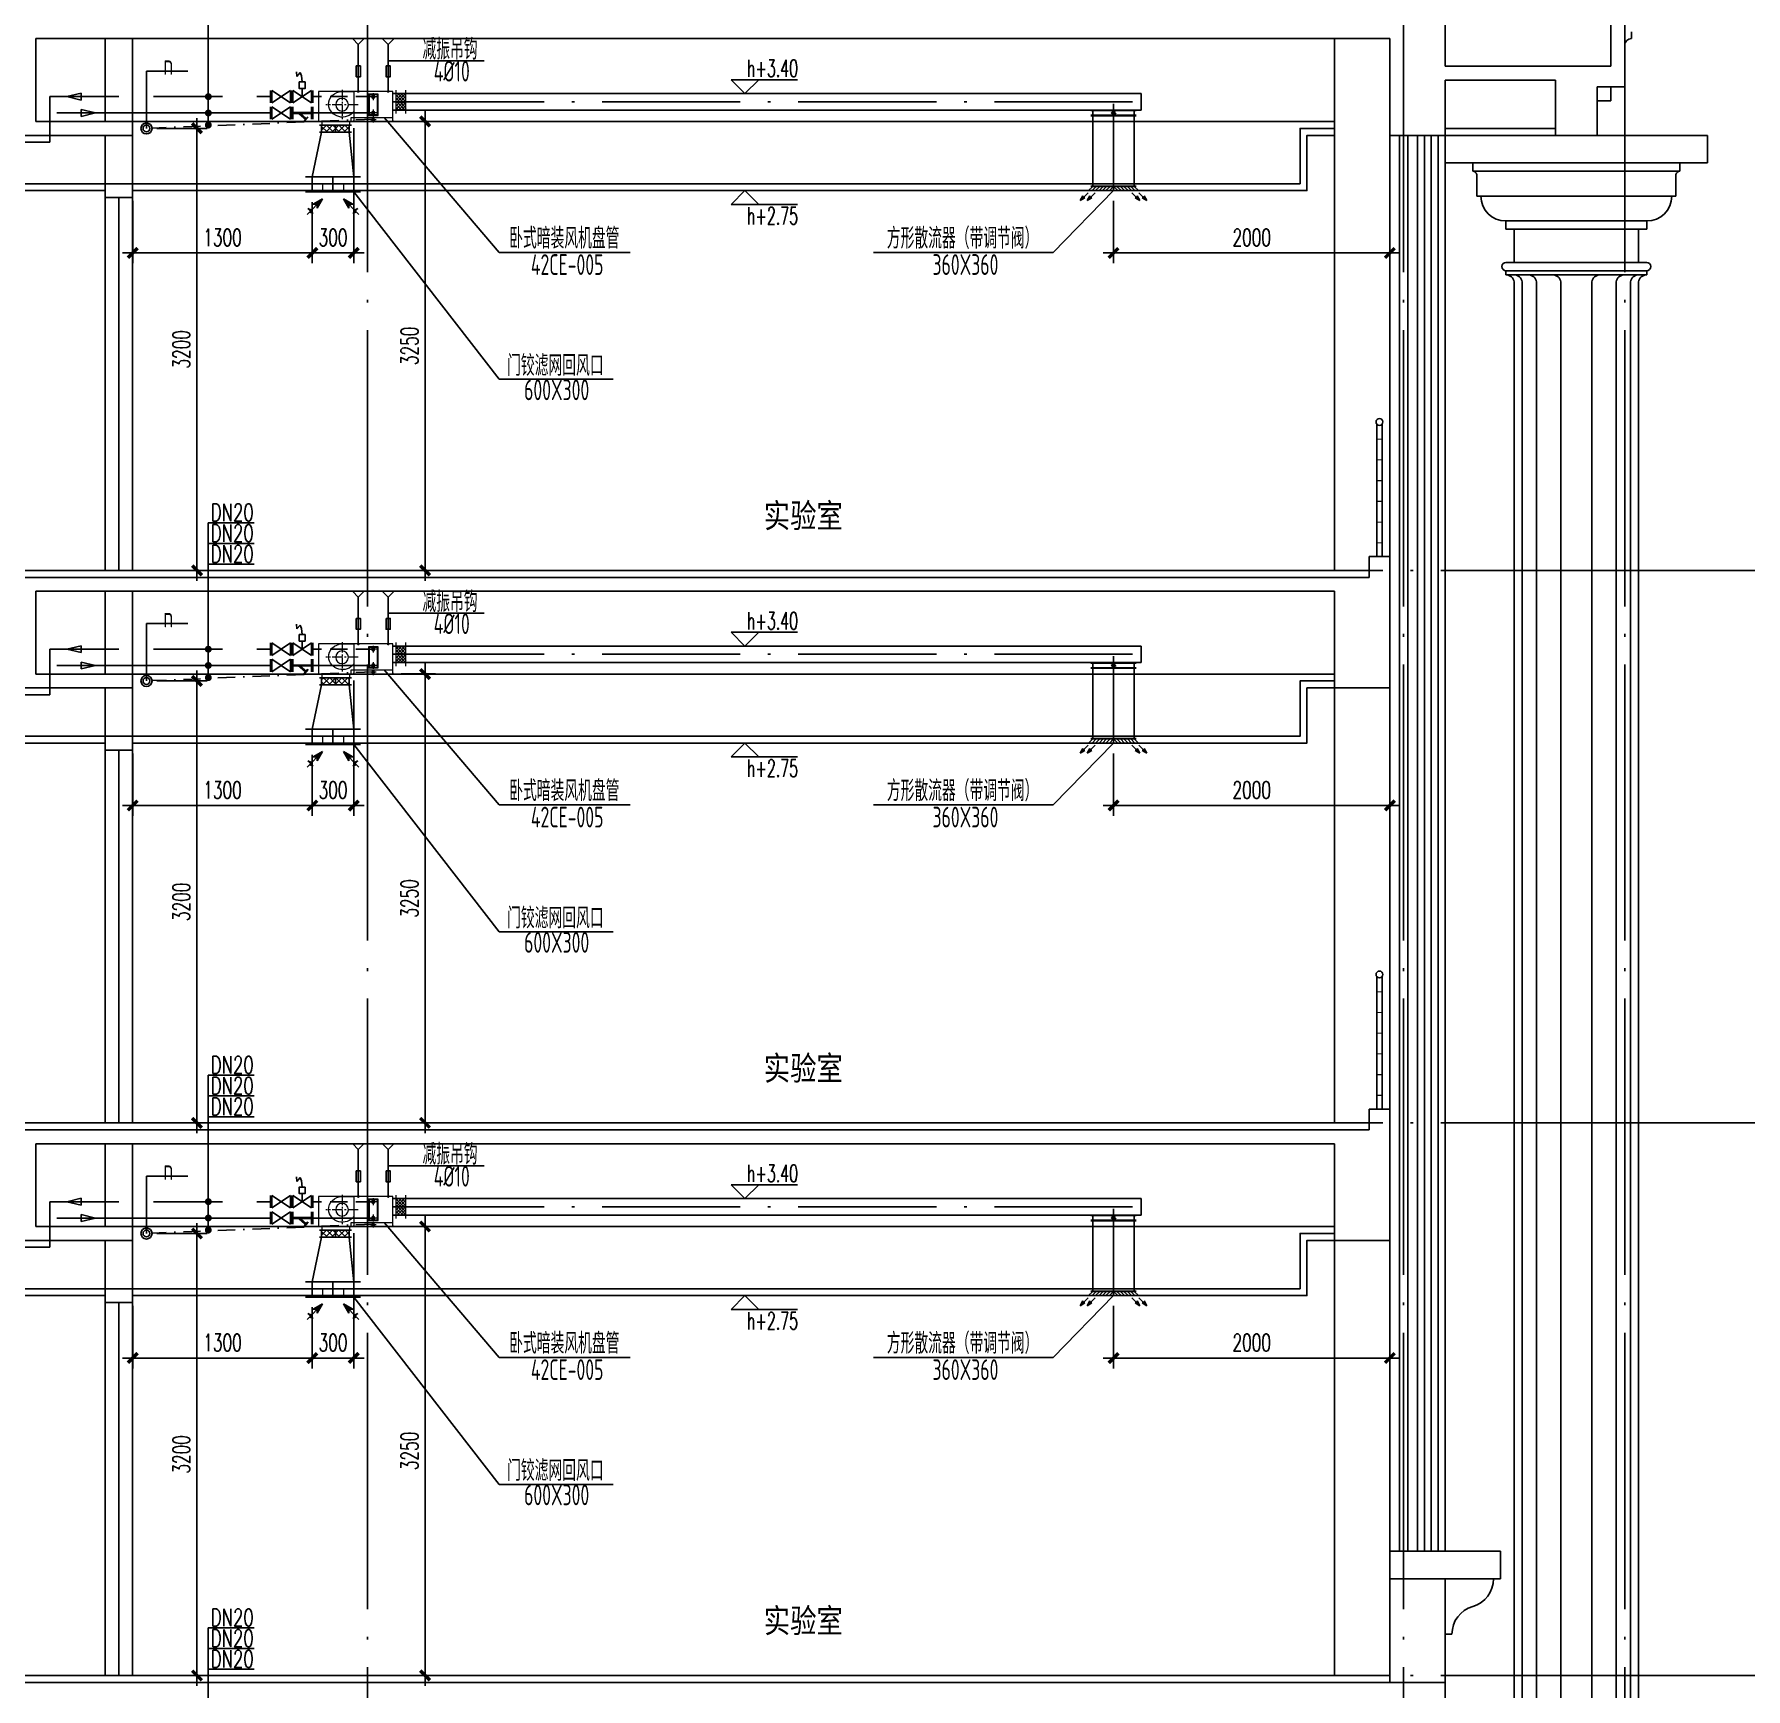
# Model space of a CAD drawing. Extents: x -345393 to -54719, y 203828 to 476815.
# Drawn here: x -240010 to -227621, y 236296 to 248275 of the extents above; entities that cross this region are included whole.
import ezdxf
from ezdxf.enums import TextEntityAlignment as Align

# ---------------------------------------------------------------- set-up
doc = ezdxf.new("R2010")
doc.units = 0
doc.header["$LTSCALE"] = 1000
doc.header["$MEASUREMENT"] = 0
for name, pattern in [('CENTER2', [1.125, 0.75, -0.125, 0.125, -0.125]), ('CHENG_DOTE', [1.42, 1, -0.2, 0.02, -0.2]), ('CONTINOUS', [0]), ('DASH', [0.35, 0.25, -0.1]), ('DASHDOT2', [0.5, 0.25, -0.125, 0, -0.125]), ('DASHED', [0.75, 0.5, -0.25]), ('DOTE', [2.42, 2, -0.2, 0.02, -0.2]), ('HIDDEN2', [0.1875, 0.125, -0.0625])]:
    doc.linetypes.add(name, pattern=pattern)
doc.layers.get('0').update_dxf_attribs({"color": 252, "linetype": 'CONTINUOUS'})
doc.layers.get('Defpoints').update_dxf_attribs({"color": 252, "linetype": 'CONTINUOUS'})
for name, color, linetype in [('A-卫生间', 252, 'CONTINUOUS'), ('A-外窗', 252, 'CONTINUOUS'), ('A-立面看线', 252, 'CONTINUOUS'), ('A-装饰构件', 252, 'CONTINUOUS'), ('DOTE', 250, 'DOTE'), ('WALL', 252, 'CONTINUOUS'), ('暖通-水-水阀', 3, 'CONTINUOUS'), ('暖通-水-管道-供水', 1, 'CONTINUOUS'), ('暖通-水-管道-凝结水', 40, 'DASHDOT2'), ('暖通-水-管道-回水', 6, 'DASHED'), ('暖通-水-管道-立管', 6, 'CONTINUOUS'), ('暖通-水-管道-管径', 201, 'CONTINUOUS'), ('暖通-风-标注', 160, 'CONTINUOUS'), ('暖通-风-法兰', 2, 'CONTINUOUS'), ('暖通-风-装饰吊顶', 74, 'DASH'), ('暖通-风-说明', 3, 'CONTINUOUS'), ('暖通-风-轴线', 5, 'CHENG_DOTE'), ('暖通-风-风管', 4, 'CONTINUOUS')]:
    doc.layers.add(name, color=color, linetype=linetype)
doc.layers.add('暖通-水-设备', color=3, linetype='CONTINUOUS', lineweight=20)
doc.layers.add('暖通-风-风口', color=3, linetype='CONTINUOUS', lineweight=20)
doc.styles.add('HT', font='simhei.ttf')
doc.styles.add('HZ-ZGBZ', font='romanc.shx', dxfattribs={"width": 0.65, "bigfont": '0hztxt.shx'})
doc.styles.add('NT1', font='tjromans.shx', dxfattribs={"width": 0.7, "bigfont": 'hztxt.shx'})
doc.styles.add('NT4', font='tssdeng.shx', dxfattribs={"width": 0.65, "bigfont": 'tssdchn.shx'})
doc.dimstyles.new('暖-标注50', dxfattribs={"dimscale": 0.5, "dimtxt": 250, "dimasz": 1, "dimexe": 150, "dimexo": 150, "dimgap": 100, "dimtad": 1, "dimdec": 0, "dimdsep": 46, "dimtxsty": 'HZ-ZGBZ', "dimblk": '_DIMX', "dimcen": 0.09, "dimclrt": 7, "dimadec": 0, "dimazin": 0, "dimtfac": 1, "dimtdec": 0, "dimtix": 1, "dimtmove": 2, "dimatfit": 3, "dimldrblk": '_DIMX', "dimfxl": 0, "dimtolj": 1, "dimtzin": 0, "dimarcsym": 0})

# ---------------------------------------------------------------- blocks, each defined once
blk = doc.blocks.new('_DIMX')
blk.add_line((-150, 0), (150, 0))
at = {"const_width": 50}
blk.add_lwpolyline([(-70, -70), (70, 70)], dxfattribs=at)
blk = doc.blocks.new('*D352')
at = {"layer": 'Defpoints', "color": 0}
for p in [(-227902, 236393), (-225968, 236393), (-227902, 231893)]:
    blk.add_point(p, dxfattribs=at)
at = {"layer": '暖通-风-标注', "color": 0, "lineweight": -2}
for p, q in [((-227827, 236393), (-225893, 236393)), ((-225968, 231894), (-225968, 236393)), ((-227827, 231893), (-225893, 231893))]:
    blk.add_line(p, q, dxfattribs=at)
at = {"layer": '暖通-风-标注', "color": 0, "lineweight": -2, "xscale": 0.5, "yscale": 0.5, "zscale": 0.5}
for p, rotation in [((-225968, 236393), 90), ((-225968, 231893), 270)]:
    blk.add_blockref('_DIMX', p, dxfattribs=dict(at, rotation=rotation))
at = {"layer": '暖通-风-标注', "color": 7, "insert": (-226081, 234143), "char_height": 125, "attachment_point": 5, "rotation": 90, "style": 'HZ-ZGBZ'}
blk.add_mtext('\\A1;4500', dxfattribs=at)
blk = doc.blocks.new('*D353')
at = {"layer": 'Defpoints', "color": 0}
for p in [(-227902, 240393), (-225968, 240393), (-227902, 236393)]:
    blk.add_point(p, dxfattribs=at)
at = {"layer": '暖通-风-标注', "color": 0, "lineweight": -2}
for p, q in [((-227827, 240393), (-225893, 240393)), ((-225968, 236394), (-225968, 240393)), ((-227827, 236393), (-225893, 236393))]:
    blk.add_line(p, q, dxfattribs=at)
at = {"layer": '暖通-风-标注', "color": 0, "lineweight": -2, "xscale": 0.5, "yscale": 0.5, "zscale": 0.5}
for p, rotation in [((-225968, 240393), 90), ((-225968, 236393), 270)]:
    blk.add_blockref('_DIMX', p, dxfattribs=dict(at, rotation=rotation))
at = {"layer": '暖通-风-标注', "color": 7, "insert": (-226081, 238393), "char_height": 125, "attachment_point": 5, "rotation": 90, "style": 'HZ-ZGBZ'}
blk.add_mtext('\\A1;4000', dxfattribs=at)
blk = doc.blocks.new('*D354')
at = {"layer": 'Defpoints', "color": 0}
for p in [(-227902, 244393), (-225968, 244393), (-227902, 240393)]:
    blk.add_point(p, dxfattribs=at)
at = {"layer": '暖通-风-标注', "color": 0, "lineweight": -2}
for p, q in [((-227827, 244393), (-225893, 244393)), ((-225968, 240394), (-225968, 244393)), ((-227827, 240393), (-225893, 240393))]:
    blk.add_line(p, q, dxfattribs=at)
at = {"layer": '暖通-风-标注', "color": 0, "lineweight": -2, "xscale": 0.5, "yscale": 0.5, "zscale": 0.5}
for p, rotation in [((-225968, 244393), 90), ((-225968, 240393), 270)]:
    blk.add_blockref('_DIMX', p, dxfattribs=dict(at, rotation=rotation))
at = {"layer": '暖通-风-标注', "color": 7, "insert": (-226081, 242393), "char_height": 125, "attachment_point": 5, "rotation": 90, "style": 'HZ-ZGBZ'}
blk.add_mtext('\\A1;4000', dxfattribs=at)
blk = doc.blocks.new('*D355')
at = {"layer": 'Defpoints', "color": 0}
for p in [(-227902, 248393), (-225968, 248393), (-227902, 244393)]:
    blk.add_point(p, dxfattribs=at)
at = {"layer": '暖通-风-标注', "color": 0, "lineweight": -2}
for p, q in [((-227827, 248393), (-225893, 248393)), ((-225968, 244394), (-225968, 248393)), ((-227827, 244393), (-225893, 244393))]:
    blk.add_line(p, q, dxfattribs=at)
at = {"layer": '暖通-风-标注', "color": 0, "lineweight": -2, "xscale": 0.5, "yscale": 0.5, "zscale": 0.5}
for p, rotation in [((-225968, 248393), 90), ((-225968, 244393), 270)]:
    blk.add_blockref('_DIMX', p, dxfattribs=dict(at, rotation=rotation))
at = {"layer": '暖通-风-标注', "color": 7, "insert": (-226081, 246393), "char_height": 125, "attachment_point": 5, "rotation": 90, "style": 'HZ-ZGBZ'}
blk.add_mtext('\\A1;4000', dxfattribs=at)
blk = doc.blocks.new('*D357')
at = {"layer": 'Defpoints', "color": 0}
for p in [(-227991, 252893), (-225629, 252893), (-227991, 230393)]:
    blk.add_point(p, dxfattribs=at)
at = {"layer": '暖通-风-标注', "color": 0, "lineweight": -2}
for p, q in [((-227916, 252893), (-225554, 252893)), ((-225629, 230394), (-225629, 252893)), ((-227916, 230393), (-225554, 230393))]:
    blk.add_line(p, q, dxfattribs=at)
at = {"layer": '暖通-风-标注', "color": 0, "lineweight": -2, "xscale": 0.5, "yscale": 0.5, "zscale": 0.5}
for p, rotation in [((-225629, 252893), 90), ((-225629, 230393), 270)]:
    blk.add_blockref('_DIMX', p, dxfattribs=dict(at, rotation=rotation))
at = {"layer": '暖通-风-标注', "color": 7, "insert": (-225741, 241643), "char_height": 125, "attachment_point": 5, "rotation": 90, "style": 'HZ-ZGBZ'}
blk.add_mtext('\\A1;22500', dxfattribs=at)
blk = doc.blocks.new('箭头')
at = {"color": 3, "linetype": 'CONTINOUS'}
for p, q in [((-317, 0), (381, 0)), ((32, 84), (381, 0)), ((32, 84), (32, -84)), ((32, -84), (381, 0))]:
    blk.add_line(p, q, dxfattribs=at)
blk = doc.blocks.new('截止阀1')
at = {"layer": '暖通-水-水阀'}
for p, q in [((100, 0), (-100, 0)), ((100, -20), (-100, -20)), ((100, -320), (-100, -20)), ((-100, -320), (100, -20)), ((-100, -320), (100, -320)), ((-100, -340), (100, -340))]:
    blk.add_line(p, q, dxfattribs=at)
blk = doc.blocks.new('除污器2')
at = {"layer": '暖通-水-水阀'}
for p, q in [((100, 340), (-100, 340)), ((100, 320), (-100, 320)), ((-100, 20), (100, 20)), ((-100, 0), (100, 0)), ((134, 145), (60, 80)), ((140, 137), (66, 73))]:
    blk.add_line(p, q, dxfattribs=at)
at = {"layer": '暖通-水-水阀', "const_width": 40}
for points in [[(0, 320), (0, 20)], [(0, 224), (97, 112)]]:
    blk.add_lwpolyline(points, dxfattribs=at)
blk = doc.blocks.new('dd')
at = {"layer": '暖通-水-水阀'}
for p, q in [((100, 0), (-100, 0)), ((-325, -86), (-400, -79)), ((-387, -139), (-325, -86)), ((-334, -157), (-387, -139)), ((-236, -170), (-334, -157)), ((0, -170), (-130, -170)), ((100, -20), (-100, -20)), ((100, -320), (-100, -20)), ((-100, -320), (100, -20)), ((-100, -320), (100, -320)), ((-100, -340), (100, -340))]:
    blk.add_line(p, q, dxfattribs=at)
blk.add_lwpolyline([(-236, -217), (-130, -217), (-130, -123), (-236, -123)], close=True, dxfattribs=at)
blk = doc.blocks.new('*D712')
at = {"layer": 'Defpoints', "color": 0}
for p in [(-237430, 243643), (-237830, 240393), (-237181, 240393)]:
    blk.add_point(p, dxfattribs=at)
at = {"layer": '暖通-风-标注', "color": 0, "lineweight": -2}
for p, q in [((-237355, 243643), (-237106, 243643)), ((-237181, 243642), (-237181, 240393)), ((-237755, 240393), (-237106, 240393))]:
    blk.add_line(p, q, dxfattribs=at)
at = {"layer": '暖通-风-标注', "color": 0, "lineweight": -2, "xscale": 0.5, "yscale": 0.5, "zscale": 0.5}
for p, rotation in [((-237181, 243643), 90), ((-237181, 240393), 270)]:
    blk.add_blockref('_DIMX', p, dxfattribs=dict(at, rotation=rotation))
at = {"layer": '暖通-风-标注', "color": 7, "insert": (-237293, 242018), "char_height": 125, "attachment_point": 5, "rotation": 90, "style": 'HZ-ZGBZ'}
blk.add_mtext('\\A1;3250', dxfattribs=at)
blk = doc.blocks.new('*D713')
at = {"layer": 'Defpoints', "color": 0}
for p in [(-239197, 243593), (-239297, 240393), (-238832, 240393)]:
    blk.add_point(p, dxfattribs=at)
at = {"layer": '暖通-风-标注', "color": 0, "lineweight": -2}
for p, q in [((-239122, 243593), (-238757, 243593)), ((-238832, 243592), (-238832, 240393)), ((-239222, 240393), (-238757, 240393))]:
    blk.add_line(p, q, dxfattribs=at)
at = {"layer": '暖通-风-标注', "color": 0, "lineweight": -2, "xscale": 0.5, "yscale": 0.5, "zscale": 0.5}
for p, rotation in [((-238832, 243593), 90), ((-238832, 240393), 270)]:
    blk.add_blockref('_DIMX', p, dxfattribs=dict(at, rotation=rotation))
at = {"layer": '暖通-风-标注', "color": 7, "insert": (-238945, 241993), "char_height": 125, "attachment_point": 5, "rotation": 90, "style": 'HZ-ZGBZ'}
blk.add_mtext('\\A1;3200', dxfattribs=at)
blk = doc.blocks.new('fg_baiy01')
for p, q in [((0.5, 0.5), (-0.5, 0.5)), ((-0.5, 0.5), (-0.5, -0.5)), ((0.5, -0.5), (0.5, 0.5)), ((-0.5, 0.25), (0.5, 0.25)), ((-0.5, 0), (0.5, 0)), ((-0.5, -0.25), (0.5, -0.25)), ((-0.5, -0.5), (0.5, -0.5))]:
    blk.add_line(p, q)
blk = doc.blocks.new('A$C76E60354')
at = {"layer": '暖通-风-说明', "color": 95}
for p, q in [((-113, -113), (0, 0)), ((0, 0), (-68, -39)), ((0, 0), (-39, -68)), ((-106, -69), (-81, -81)), ((-69, -106), (-106, -69)), ((-106, -69), (-81, -81)), ((-69, -106), (-94, -94)), ((-40, -39), (-68, -39)), ((-39, -68), (-40, -39))]:
    blk.add_line(p, q, dxfattribs=at)
for points in [[(-68, -39), (-40, -39), (0, 0)], [(-39, -68), (-40, -39), (0, 0)]]:
    blk.add_solid(points, dxfattribs=at)
blk = doc.blocks.new('风机盘管2')
h = blk.add_hatch()
h.set_pattern_fill('ANSI37', color=95, scale=5, style=0)
h.set_pattern_definition([(45, (-10574485.771, -16627846.545), (-11.225320151, 11.225320151), []), (135, (-10574485.771, -16627846.545), (-11.225320151, -11.225320151), [])])
h.paths.add_polyline_path([(-167, -15), (-237, -15), (-237, -75), (-167, -75)])
h.paths.add_polyline_path([(-237, -75), (-237, -135), (-167, -135), (-167, -75)])
for p, q in [((-142, 0), (141, 0)), ((-142, -210), (-142, 0)), ((141, 0), (141, -210)), ((141, 0), (396, 0)), ((226, 0), (141, 0)), ((396, 0), (396, -220)), ((-142, -190), (141, -190)), ((-142, -190), (141, -190)), ((-132, -220), (131, -220)), ((141, -190), (163, -190)), ((157, -245), (390, -245)), ((163, -190), (163, -220)), ((163, -220), (396, -220)), ((173, -220), (173, -245)), ((373, -220), (373, -245))]:
    blk.add_line(p, q)
at = {"color": 3, "linetype": 'CENTER2', "ltscale": 0.1}
for p, q in [((226, 12), (226, -203)), ((-25, -38), (25, -38)), ((0, -13), (0, -63)), ((109, -96), (343, -96)), ((-25, -156), (25, -156)), ((-20, -205), (20, -205)), ((0, -131), (0, -181)), ((0, -185), (0, -225))]:
    blk.add_line(p, q, dxfattribs=at)
for points in [[(-35, -20), (35, -20), (35, -173), (-35, -173)], [(-30, -25), (30, -25), (30, -168), (-30, -168)]]:
    blk.add_lwpolyline(points, close=True)
for centre, radius in [((0, -38), 12.5), ((226, -96), 45.7), ((0, -156), 12.5), ((0, -205), 10)]:
    blk.add_circle(centre, radius)
for centre, radius, start, end in [((226, -99), 98.9, 1.8115, 90), ((223, -84), 102, 216.3406, 353.3695), ((-132, -210), 10, 180, 270), ((131, -210), 10, 270, 0)]:
    blk.add_arc(centre, radius, start, end)
at = {"layer": '暖通-水-设备'}
for p, q in [((-237, -160), (-237, 10)), ((-167, -160), (-167, 10))]:
    blk.add_line(p, q, dxfattribs=at)
at = {"layer": '暖通-风-轴线'}
blk.add_line((-142, -75), (-237, -75), dxfattribs=at)
at = {"layer": '暖通-风-风管'}
for p, q in [((-142, -15), (-237, -15)), ((-142, -135), (-237, -135))]:
    blk.add_line(p, q, dxfattribs=at)
blk = doc.blocks.new('A$C5A12350D')
at = {"layer": '暖通-风-标注'}
h = blk.add_hatch(dxfattribs=at)
h.set_pattern_fill('ANSI37', color=256, scale=250, style=0)
h.set_pattern_definition([(45, (-633792.043, -274273.086), (-22.0970869, 22.0970869), []), (135, (-633792.043, -274273.086), (-22.0970869, -22.0970869), [])])
h.paths.add_polyline_path([(200, -50), (200, 0), (100, 0), (100, -50)])
h.paths.add_polyline_path([(100, -50), (100, 0), (0, 0), (0, -50)])
at = {"layer": '暖通-风-法兰'}
for p, q in [((-16, 0), (216, 0)), ((-16, -50), (216, -50))]:
    blk.add_line(p, q, dxfattribs=at)
at = {"layer": '暖通-风-轴线'}
blk.add_line((100, 0), (100, -50), dxfattribs=at)
at = {"layer": '暖通-风-风管'}
for p, q in [((0, 0), (0, -50)), ((200, 0), (200, -50))]:
    blk.add_line(p, q, dxfattribs=at)
blk = doc.blocks.new('*D714')
at = {"layer": 'Defpoints', "color": 0}
for p in [(-237697, 243670), (-237997, 243133), (-237997, 242691)]:
    blk.add_point(p, dxfattribs=at)
at = {"layer": '暖通-风-标注', "color": 0, "lineweight": -2}
for p, q in [((-237697, 243595), (-237697, 242616)), ((-237997, 243058), (-237997, 242616)), ((-237998, 242691), (-237998, 242691)), ((-237697, 242691), (-237997, 242691)), ((-237697, 242691), (-237696, 242691))]:
    blk.add_line(p, q, dxfattribs=at)
at = {"layer": '暖通-风-标注', "color": 0, "lineweight": -2, "xscale": 0.5, "yscale": 0.5, "zscale": 0.5}
blk.add_blockref('_DIMX', (-237997, 242691), dxfattribs=at)
at = {"layer": '暖通-风-标注', "color": 0, "lineweight": -2, "xscale": 0.5, "yscale": 0.5, "zscale": 0.5, "rotation": 180}
blk.add_blockref('_DIMX', (-237697, 242691), dxfattribs=at)
at = {"layer": '暖通-风-标注', "color": 7, "insert": (-237847, 242803), "char_height": 125, "attachment_point": 5, "style": 'HZ-ZGBZ'}
blk.add_mtext('\\A1;300', dxfattribs=at)
blk = doc.blocks.new('*D715')
at = {"layer": 'Defpoints', "color": 0}
for p in [(-239297, 243143), (-237997, 243133), (-239297, 242691)]:
    blk.add_point(p, dxfattribs=at)
at = {"layer": '暖通-风-标注', "color": 0, "lineweight": -2}
for p, q in [((-239297, 243068), (-239297, 242616)), ((-237997, 243058), (-237997, 242616)), ((-237998, 242691), (-239297, 242691))]:
    blk.add_line(p, q, dxfattribs=at)
at = {"layer": '暖通-风-标注', "color": 0, "lineweight": -2, "xscale": 0.5, "yscale": 0.5, "zscale": 0.5, "rotation": 180}
blk.add_blockref('_DIMX', (-239297, 242691), dxfattribs=at)
at = {"layer": '暖通-风-标注', "color": 0, "lineweight": -2, "xscale": 0.5, "yscale": 0.5, "zscale": 0.5}
blk.add_blockref('_DIMX', (-237997, 242691), dxfattribs=at)
at = {"layer": '暖通-风-标注', "color": 7, "insert": (-238647, 242803), "char_height": 125, "attachment_point": 5, "style": 'HZ-ZGBZ'}
blk.add_mtext('\\A1;1300', dxfattribs=at)
blk = doc.blocks.new('*D716')
at = {"layer": 'Defpoints', "color": 0}
for p in [(-230197, 243643), (-232197, 243143), (-232197, 242691)]:
    blk.add_point(p, dxfattribs=at)
at = {"layer": '暖通-风-标注', "color": 0, "lineweight": -2}
for p, q in [((-230197, 243568), (-230197, 242616)), ((-232197, 243068), (-232197, 242616)), ((-230198, 242691), (-232197, 242691))]:
    blk.add_line(p, q, dxfattribs=at)
at = {"layer": '暖通-风-标注', "color": 0, "lineweight": -2, "xscale": 0.5, "yscale": 0.5, "zscale": 0.5, "rotation": 180}
blk.add_blockref('_DIMX', (-232197, 242691), dxfattribs=at)
at = {"layer": '暖通-风-标注', "color": 0, "lineweight": -2, "xscale": 0.5, "yscale": 0.5, "zscale": 0.5}
blk.add_blockref('_DIMX', (-230197, 242691), dxfattribs=at)
at = {"layer": '暖通-风-标注', "color": 7, "insert": (-231197, 242803), "char_height": 125, "attachment_point": 5, "style": 'HZ-ZGBZ'}
blk.add_mtext('\\A1;2000', dxfattribs=at)
blk = doc.blocks.new('1-1剖面2~4F')
at = {"layer": '暖通-水-管道-供水'}
for p, q in [((5497.6, 3312), (3950, 3312)), ((6241.5, 3312), (5803.6, 3312))]:
    blk.add_line(p, q, dxfattribs=at)
at = {"layer": '暖通-水-管道-凝结水', "ltscale": 0.5}
blk.add_line((6241.5, 3267.2), (4639.9, 3202.2), dxfattribs=at)
at = {"layer": '暖通-水-管道-回水', "linetype": 'HIDDEN2'}
blk.add_line((6241.5, 3430), (5803.6, 3430), dxfattribs=at)
at = {"layer": '暖通-水-管道-回水'}
blk.add_lwpolyline([(3400, 3100), (3900, 3100), (3900, 3430), (5497.6, 3430)], dxfattribs=at)
at = {"layer": '暖通-水-管道-立管', "color": 3}
for radius in [40, 25]:
    blk.add_circle((4600, 3200), radius, dxfattribs=at)
at = {"layer": '暖通-水-管道-管径'}
for p, q in [((5380.5, 4345.4), (5047.6, 4345.4)), ((5047.6, 4345.4), (5047.6, 3224.2)), ((5380.5, 4195.4), (5047.6, 4195.4)), ((5380.5, 4045.4), (5047.6, 4045.4))]:
    blk.add_line(p, q, dxfattribs=at)
at = {"layer": '暖通-水-管道-管径', "const_width": 25}
for points in [[(5060.1, 3430, -1), (5035.1, 3430, -1)], [(5060.1, 3312, -1), (5035.1, 3312, -1)], [(5060.1, 3224.2, -1), (5035.1, 3224.2, -1)]]:
    blk.add_lwpolyline(points, format="xyb", close=True, dxfattribs=at)
at = {"layer": '暖通-风-标注', "color": 95}
for p, q in [((11416.3, 2734.4), (11359, 2677.1)), ((11466.3, 2734.4), (11409, 2677.1)), ((11733.6, 2734.4), (11790.9, 2677.1)), ((11783.6, 2734.4), (11840.9, 2677.1)), ((11359, 2677.1), (11379, 2711.6)), ((11359, 2677.1), (11393.3, 2696.8)), ((11378.8, 2697.1), (11379, 2711.6)), ((11393.3, 2696.8), (11378.8, 2697.1)), ((11409, 2677.1), (11429, 2711.6)), ((11409, 2677.1), (11443.3, 2696.8)), ((11428.8, 2697.1), (11429, 2711.6)), ((11443.3, 2696.8), (11428.8, 2697.1)), ((11756.7, 2696.8), (11771.2, 2697.1)), ((11790.9, 2677.1), (11756.7, 2696.8)), ((11771.2, 2697.1), (11771, 2711.6)), ((11790.9, 2677.1), (11771, 2711.6)), ((11806.7, 2696.8), (11821.2, 2697.1)), ((11840.9, 2677.1), (11806.7, 2696.8)), ((11840.9, 2677.1), (11821, 2711.6))]:
    blk.add_line(p, q, dxfattribs=at)
at = {"layer": '暖通-风-标注', "const_width": 10}
for points in [[(6128.2, 3467.8, 1), (6138.2, 3467.8, 1)], [(6354.8, 3467.8, -1), (6344.8, 3467.8, -1)]]:
    blk.add_lwpolyline(points, format="xyb", close=True, dxfattribs=at)
at = {"layer": '暖通-风-标注', "color": 95}
for points in [[(11379, 2711.6), (11378.8, 2697.1), (11359, 2677.1)], [(11393.3, 2696.8), (11378.8, 2697.1), (11359, 2677.1)], [(11429, 2711.6), (11428.8, 2697.1), (11409, 2677.1)], [(11443.3, 2696.8), (11428.8, 2697.1), (11409, 2677.1)], [(11756.7, 2696.8), (11771.2, 2697.1), (11790.9, 2677.1)], [(11771, 2711.6), (11771.2, 2697.1), (11790.9, 2677.1)], [(11806.7, 2696.8), (11821.2, 2697.1), (11840.9, 2677.1)], [(11821, 2711.6), (11821.2, 2697.1), (11840.9, 2677.1)]]:
    blk.add_solid(points, dxfattribs=at)
at = {"layer": '暖通-风-法兰'}
for p, q in [((11765, 3332.8), (11435, 3332.8)), ((11765, 3329.8), (11435, 3329.8)), ((11765, 3295.3), (11435, 3295.3)), ((11765, 3292.3), (11435, 3292.3)), ((5750, 2850), (6150, 2850)), ((6150, 2740), (5750, 2740)), ((11407.5, 2750), (11792.5, 2750)), ((11765, 2783), (11435, 2783)), ((11765, 2780), (11435, 2780)), ((11475, 2780), (11445, 2750)), ((11500, 2780), (11470, 2750)), ((11525, 2780), (11495, 2750)), ((11550, 2780), (11520, 2750)), ((11575, 2780), (11545, 2750)), ((11600, 2780), (11570, 2750)), ((11600, 2780), (11630, 2750)), ((11625, 2780), (11655, 2750)), ((11650, 2780), (11680, 2750)), ((11675, 2780), (11705, 2750)), ((11700, 2780), (11730, 2750)), ((11725, 2780), (11755, 2750))]:
    blk.add_line(p, q, dxfattribs=at)
at = {"layer": '暖通-风-法兰', "color": 75}
for p, q in [((11604.7, 3328.9), (11582.4, 3307.5)), ((11599.2, 3297.9), (11585, 3318.8)), ((11612.5, 3323.8), (11589.4, 3301.5)), ((11608.1, 3299.8), (11589.9, 3326.5)), ((11615.1, 3316.1), (11593.9, 3295.6)), ((11615.9, 3304.4), (11598.4, 3330.2))]:
    blk.add_line(p, q, dxfattribs=at)
at = {"layer": '暖通-风-装饰吊顶', "linetype": 'ByBlock'}
for p, q in [((-900, 2800), (4300, 2800)), ((-900, 2750), (4300, 2750))]:
    blk.add_line(p, q, dxfattribs=at)
for points in [[(13200, 3200), (12950, 3200), (12950, 2800), (4500, 2800)], [(13200, 3150), (13000, 3150), (13000, 2750), (4500, 2750)]]:
    blk.add_lwpolyline(points, dxfattribs=at)
at = {"layer": '暖通-风-说明'}
for p, q in [((6133.2, 3807.6), (6133.2, 3467.8)), ((6349.8, 3807.6), (6349.8, 3467.8)), ((4898.3, 3615), (4600, 3615)), ((4600, 3200), (4600, 3615)), ((6118.2, 3653.1), (6148.2, 3653.1)), ((6118.2, 3574.6), (6118.2, 3653.1)), ((6148.2, 3574.6), (6148.2, 3653.1)), ((6334.8, 3653.1), (6364.8, 3653.1)), ((6334.8, 3574.6), (6334.8, 3653.1)), ((6364.8, 3574.6), (6364.8, 3653.1)), ((6118.2, 3574.6), (6148.2, 3574.6)), ((6334.8, 3574.6), (6364.8, 3574.6)), ((8831.4, 3552.8), (9311.7, 3552.8)), ((8931.4, 3452.8), (8831.4, 3552.8)), ((8931.4, 3452.8), (9031.4, 3552.8)), ((7153.6, 2302.8), (6320.9, 3280)), ((7153.6, 1383.8), (6100, 2740)), ((8931.4, 2750), (8831.4, 2650)), ((8931.4, 2750), (9031.4, 2650)), ((11600, 2750), (11163.2, 2302.8)), ((8831.4, 2650), (9311.7, 2650)), ((8101.8, 2302.8), (7153.6, 2302.8)), ((11163.2, 2302.8), (9862.5, 2302.8)), ((7153.6, 1383.8), (7979.1, 1383.8))]:
    blk.add_line(p, q, dxfattribs=at)
at = {"layer": '暖通-风-说明', "color": 3}
blk.add_line((6349.8, 3690.2), (7044.4, 3690.2), dxfattribs=at)
at = {"layer": '暖通-风-说明'}
for points in [[(6092.9, 3847.8), (6133.2, 3807.6), (6173.4, 3847.8)], [(6309.6, 3847.8), (6349.8, 3807.6), (6390.1, 3847.8)]]:
    blk.add_lwpolyline(points, dxfattribs=at)
for points in [[(6118.2, 3653.1), (6148.2, 3653.1), (6148.2, 3574.6), (6118.2, 3574.6)], [(6334.8, 3653.1), (6364.8, 3653.1), (6364.8, 3574.6), (6334.8, 3574.6)]]:
    blk.add_lwpolyline(points, close=True, dxfattribs=at)
at = {"layer": '暖通-风-轴线'}
for p, q in [((6478, 3392.8), (11799.3, 3392.8)), ((11600, 2750), (11600, 3378.5)), ((5950, 2740), (5950, 2850))]:
    blk.add_line(p, q, dxfattribs=at)
at = {"layer": '暖通-风-风管'}
for p, q in [((6478, 3452.8), (11799.3, 3452.8)), ((11799.3, 3452.8), (11799.3, 3332.8)), ((6478, 3332.8), (11799.3, 3332.8)), ((11450, 3329.8), (11450, 2780)), ((11750, 3329.8), (11750, 2780)), ((5868.1, 3172.8), (5800, 2850)), ((6100, 2850), (6068.1, 3172.8)), ((5800, 2740), (5800, 2850)), ((6100, 2740), (6100, 2850)), ((11450, 2780), (11420, 2750)), ((11750, 2780), (11780, 2750))]:
    blk.add_line(p, q, dxfattribs=at)
at = {"layer": '暖通-水-水阀', "yscale": 0.4500000011175871, "zscale": 0.45, "rotation": 90}
for name, p, xscale in [('dd', (5650.6, 3430), -0.4500000011175871), ('截止阀1', (5497.6, 3430), 0.4500000011175871), ('截止阀1', (5497.6, 3312), 0.4500000011175871)]:
    blk.add_blockref(name, p, dxfattribs=dict(at, xscale=xscale))
at = {"layer": '暖通-水-水阀', "yscale": 0.2976190476329066, "zscale": 0.2976190476190476}
for p, xscale in [((4137.5, 3430), -0.2976190475746989), ((4118.6, 3312), 0.2976190475746989)]:
    blk.add_blockref('箭头', p, dxfattribs=dict(at, xscale=xscale))
at = {"layer": '暖通-水-管道-供水', "xscale": -0.4500000011175871, "yscale": 0.4500000011175871, "zscale": 0.45, "rotation": 90}
blk.add_blockref('除污器2', (5803.6, 3312), dxfattribs=at)
at = {"layer": '暖通-水-设备', "xscale": -1}
blk.add_blockref('风机盘管2', (6241.5, 3467.8), dxfattribs=at)
at = {"layer": '暖通-风-标注', "xscale": -1}
blk.add_blockref('A$C5A12350D', (6068.1, 3222.8), dxfattribs=at)
at = {"layer": '暖通-风-说明'}
blk.add_blockref('A$C76E60354', (5875, 2690), dxfattribs=at)
at = {"layer": '暖通-风-说明', "xscale": -1}
blk.add_blockref('A$C76E60354', (6025, 2690), dxfattribs=at)
at = {"layer": '暖通-风-风口', "xscale": -60, "yscale": 300, "zscale": 60, "rotation": 90}
blk.add_blockref('fg_baiy01', (5950, 2770), dxfattribs=at)
at = {"layer": '暖通-水-管道-管径', "style": 'NT1', "width": 0.7}
for p in [(5065, 4357.5), (5065, 4207.5), (5065, 4057.5)]:
    blk.add_text('DN20', height=125, dxfattribs=at).set_placement(p)
at = {"layer": '暖通-风-说明'}
for s, height, style, width, p in [('减振吊钩', 150, 'NT4', 0.7, (6597.8, 3698.4)), ('4%%c10', 150, 'NT4', 0.65, (6679.5, 3539.4)), ('实验室', 175, 'HT', 0.8, (9068.3, 309.4))]:
    blk.add_text(s, height=height, dxfattribs=dict(at, style=style, width=width)).set_placement(p)
for s, height, style, width, p in [('n', 150, 'NT4', 0.7, (4757.8, 3662)), ('h+3.40', 125, 'HZ-ZGBZ', 0.6, (9131.4, 3635.2)), ('h+2.75', 125, 'HZ-ZGBZ', 0.6, (9131.4, 2567.7))]:
    blk.add_text(s, height=height, dxfattribs=dict(at, style=style, width=width)).set_placement(p, align=Align.MIDDLE)
at = {"layer": '暖通-风-说明', "style": 'NT4'}
for s, width, p in [('卧式暗装风机盘管', 0.7, (7624.6, 2330.1)), ('方形散流器（带调节阀）', 0.7, (10507.7, 2330.1)), ('42CE-005', 0.65, (7645.1, 2139.4)), ('360X360', 0.65, (10528.2, 2139.4)), ('门铰滤网回风口', 0.7, (7559.6, 1408.8)), ('600X300', 0.65, (7569.2, 1232.4))]:
    blk.add_text(s, height=150, dxfattribs=dict(at, width=width)).set_placement(p, align=Align.CENTER)
at = {"layer": '暖通-风-标注'}
for base, p1, p2, angle, picture, middle in [((4965, 0), (4600, 3200), (4500, 0), 90, '*D713', (4852.5, 1600)), ((5800, 2298.2), (6100, 3277.8), (5800, 2740), 180, '*D714', (5950, 2410.7)), ((6616.4, 0), (6367.9, 3250), (5967.9, 0), 90, '*D712', (6503.9, 1625)), ((11600, 2298.2), (13600, 3250), (11600, 2750), 180, '*D716', (12600, 2410.7)), ((4500, 2298.2), (5800, 2740), (4500, 2750), 180, '*D715', (5150, 2410.7))]:
    dim = blk.add_linear_dim(base=base, p1=p1, p2=p2, angle=angle, dimstyle='暖-标注50', dxfattribs=at)
    dim.commit()
    dim.dimension.update_dxf_attribs({"geometry": picture, "text_midpoint": middle, "insert": (243797.4, -240392.5)})

msp = doc.modelspace()

# ---------------------------------------------------------------- linework, layer by layer
at = {"layer": 'A-卫生间'}
for p, q in [((-230597.38048, 248242.5295), (-230597.38048, 244392.5295)), ((-230292.38385, 244492.5295), (-230292.38385, 245452.5295)), ((-230252.38385, 244492.5295), (-230252.38385, 245452.5295)), ((-253847.37011, 244392.5295), (-230347.38365, 244392.5295)), ((-230597.38048, 243542.5295), (-230597.38048, 240392.5295)), ((-230292.38385, 240492.5295), (-230292.38385, 241452.5295)), ((-230252.38385, 240492.5295), (-230252.38385, 241452.5295)), ((-253847.37011, 240392.5295), (-230347.38365, 240392.5295)), ((-230597.38048, 239542.5295), (-230597.38048, 236392.5295)), ((-253997.37041, 236392.5295), (-230197.38334, 236392.5295))]:
    msp.add_line(p, q, dxfattribs=at)
at = {"layer": 'A-卫生间', "color": 251}
for p, q in [((-230597.38048, 247642.5295), (-239297.37346, 247642.5295)), ((-230597.38048, 243642.5295), (-239297.37346, 243642.5295)), ((-230597.38048, 239642.5295), (-239297.37346, 239642.5295))]:
    msp.add_line(p, q, dxfattribs=at)
at = {"layer": 'A-卫生间', "const_width": 8}
for points in [[(-230257.38385, 245342.5295), (-230287.38385, 245342.5295)], [(-230257.38385, 245192.5295), (-230287.38385, 245192.5295)], [(-230257.38385, 245042.5295), (-230287.38385, 245042.5295)], [(-230257.38385, 244892.5295), (-230287.38385, 244892.5295)], [(-230257.38385, 244742.5295), (-230287.38385, 244742.5295)], [(-230257.38385, 244592.5295), (-230287.38385, 244592.5295)], [(-230257.38385, 241342.5295), (-230287.38385, 241342.5295)], [(-230257.38385, 241192.5295), (-230287.38385, 241192.5295)], [(-230257.38385, 241042.5295), (-230287.38385, 241042.5295)], [(-230257.38385, 240892.5295), (-230287.38385, 240892.5295)], [(-230257.38385, 240742.5295), (-230287.38385, 240742.5295)], [(-230257.38385, 240592.5295), (-230287.38385, 240592.5295)]]:
    msp.add_lwpolyline(points, dxfattribs=at)
at = {"layer": 'A-卫生间'}
for centre in [(-230272.38385, 245467.5295), (-230272.38385, 241467.5295)]:
    msp.add_circle(centre, 25, dxfattribs=at)
at = {"layer": 'A-外窗'}
for p, q in [((-230197.38334, 244242.52947), (-230197.38334, 248242.5295)), ((-230127.38334, 237292.5295), (-230127.38334, 247542.5295)), ((-230067.38334, 237292.5295), (-230067.38334, 247542.5295)), ((-229997.38334, 237292.5295), (-229997.38334, 247542.5295)), ((-239497.37346, 247092.5295), (-239497.37346, 244392.5295)), ((-239397.37346, 247092.5295), (-239397.37346, 244392.5295)), ((-239297.37346, 247092.5295), (-239297.37346, 244392.5295)), ((-230197.38334, 240242.52952), (-230197.38334, 243542.5295)), ((-239497.37346, 243092.5295), (-239497.37346, 240392.5295)), ((-239397.37346, 243092.5295), (-239397.37346, 240392.5295)), ((-239297.37346, 243092.5295), (-239297.37346, 240392.5295)), ((-230197.38334, 237292.5295), (-230197.38334, 239542.5295)), ((-239497.37346, 239092.5295), (-239497.37346, 236392.5295)), ((-239397.37346, 239092.5295), (-239397.37346, 236392.5295)), ((-239297.37346, 239092.5295), (-239297.37346, 236392.5295))]:
    msp.add_line(p, q, dxfattribs=at)
at = {"layer": 'A-立面看线'}
for p, q in [((-229797.38334, 247592.5295), (-228997.20972, 247592.5295)), ((-229797.38334, 247542.5295), (-227897.0361, 247542.5295)), ((-227897.0361, 247342.5295), (-227897.0361, 247542.5295)), ((-229797.72448, 247342.5295), (-227897.0361, 247342.5295)), ((-229597.72448, 247282.5295), (-229597.72448, 247342.5295)), ((-228097.0361, 247282.5295), (-228097.0361, 247342.5295)), ((-228097.03592, 247282.5295), (-229597.72465, 247282.5295)), ((-229567.72448, 247102.5295), (-229567.72448, 247252.5295)), ((-228127.0361, 247102.5295), (-228127.0361, 247252.5295)), ((-229567.72448, 247102.5295), (-228127.0361, 247102.5295)), ((-229357.72448, 246922.5295), (-228337.0361, 246922.5295)), ((-229357.72448, 246862.5295), (-229357.72448, 246922.5295)), ((-228337.0361, 246862.5295), (-228337.0361, 246922.5295)), ((-229357.72448, 246862.5295), (-228337.0361, 246862.5295)), ((-229297.38029, 246622.5295), (-229297.38029, 246862.5295)), ((-228397.38029, 246622.5295), (-228397.38029, 246862.5295)), ((-229356.72448, 246622.5295), (-228338.0361, 246622.5295)), ((-229356.72448, 246562.5295), (-228338.0361, 246562.5295)), ((-229356.72448, 246562.5295), (-229356.72448, 246532.5295)), ((-228338.0361, 246562.5295), (-228338.0361, 246532.5295)), ((-229356.72448, 246532.5295), (-228338.0361, 246532.5295)), ((-229297.38029, 246481.37637), (-229297.38029, 232582.5295)), ((-229238.58231, 246481.37637), (-229238.58231, 232582.5295)), ((-229135.68468, 246481.37637), (-229135.68468, 232582.5295)), ((-228959.29073, 246481.37637), (-228959.29073, 232582.5295)), ((-228735.46984, 246481.37637), (-228735.46984, 232582.5295)), ((-228559.0759, 246481.37637), (-228559.0759, 232582.5295)), ((-228456.17827, 246481.37637), (-228456.17827, 232582.5295)), ((-228397.38029, 246481.37637), (-228397.38029, 232582.5295))]:
    msp.add_line(p, q, dxfattribs=at)
for centre, radius, start, end in [((-229597.72448, 247252.5295), 30, 0, 90.000329183), ((-228097.0361, 247252.5295), 30, 89.999670817, 180), ((-229357.72448, 247102.5295), 180, 180, 270), ((-228337.0361, 247102.5295), 180, 270, 0), ((-229356.72448, 246592.5295), 30, 90, 270), ((-228338.0361, 246592.5295), 30, 270, 90), ((-229356.72448, 246472.5295), 60, 8.479050018, 90), ((-229297.9265, 246472.5295), 60, 8.479050018, 90), ((-229195.02887, 246472.5295), 60, 8.479050018, 90), ((-229018.63492, 246472.5295), 60, 8.479050018, 90), ((-228676.12565, 246472.5295), 60, 90, 171.520949982), ((-228499.73171, 246472.5295), 60, 90, 171.520949982), ((-228396.83408, 246472.5295), 60, 90, 171.520949982), ((-228338.0361, 246472.5295), 60, 90, 171.520949982)]:
    msp.add_arc(centre, radius, start, end, dxfattribs=at)
at = {"layer": 'A-装饰构件'}
for p, q in [((-228447.20972, 248292.5295), (-228447.20972, 248242.5295)), ((-228697.20972, 247792.5295), (-228597.20972, 247792.5295)), ((-228597.20972, 247892.5295), (-228597.20972, 247792.5295)), ((-229947.38334, 247542.5295), (-229947.38334, 237292.5295)), ((-229897.38334, 247542.5295), (-229897.38334, 237292.5295)), ((-229847.38334, 247542.5295), (-229847.38334, 237292.5295)), ((-229797.38334, 247542.5295), (-229797.38334, 237292.5295))]:
    msp.add_line(p, q, dxfattribs=at)
msp.add_arc((-228447.20972, 248192.5295), 50, 89.999734183, 180, dxfattribs=at)
at = {"layer": 'DOTE'}
for p, q in [((-237597.38334, 253392.5295), (-237597.38334, 230392.5295)), ((-230097.38334, 253392.5295), (-230097.38334, 230392.5295)), ((-228497.38334, 253392.5295), (-228497.38334, 230392.5295)), ((-227827.38029, 244392.5295), (-254097.38334, 244392.5295)), ((-227827.38029, 240392.5295), (-254097.38334, 240392.5295)), ((-227827.38029, 236392.5295), (-254097.38334, 236392.5295))]:
    msp.add_line(p, q, dxfattribs=at)
at = {"layer": 'WALL'}
for p, q in [((-229797.38497, 248342.5295), (-229797.38436, 248042.5295)), ((-228597.20972, 248392.5295), (-228597.20972, 248042.5295)), ((-228497.20972, 248392.5295), (-228497.20972, 247892.5295)), ((-230197.38191, 248242.5295), (-239997.37346, 248242.5295)), ((-239997.37346, 248242.5295), (-239997.37346, 247642.5295)), ((-239497.37346, 248242.5295), (-239497.37346, 247642.5295)), ((-239297.37346, 248242.5295), (-239297.37346, 247092.5295)), ((-230197.38191, 248242.5295), (-230197.38191, 247542.5295)), ((-229797.38457, 248042.5295), (-228597.20972, 248042.5295)), ((-229797.38436, 247942.5295), (-228997.20972, 247942.5295)), ((-229797.38416, 247942.5295), (-229797.38334, 247542.5295)), ((-228997.20972, 247942.5295), (-228997.20972, 247542.5295)), ((-228697.20972, 247892.5295), (-228697.20972, 247542.5295)), ((-228697.20972, 247892.5295), (-228497.20972, 247892.5295)), ((-239297.37346, 247542.5295), (-240397.37346, 247542.5295)), ((-239297.37346, 247642.5295), (-239997.37346, 247642.5295)), ((-239497.37346, 247542.5295), (-239497.37346, 247092.5295)), ((-229797.38334, 247542.5295), (-230197.38191, 247542.5295)), ((-228997.20972, 247542.5295), (-228697.20972, 247542.5295)), ((-239297.37346, 247192.5295), (-239497.37346, 247192.5295)), ((-239297.37346, 247092.5295), (-239497.37346, 247092.5295)), ((-230197.38385, 244492.5295), (-230347.38385, 244492.5295)), ((-230347.38385, 244492.5295), (-230347.38354, 244342.5295)), ((-230197.38385, 244492.5295), (-230197.38191, 243542.5295)), ((-253847.37021, 244342.5295), (-230347.38354, 244342.5295)), ((-239997.37346, 244242.5295), (-230597.38048, 244242.5295)), ((-239997.37346, 244242.5295), (-239997.37346, 243642.5295)), ((-239497.37346, 244242.5295), (-239497.37346, 243642.5295)), ((-239297.37346, 244242.5295), (-239297.37346, 243092.5295)), ((-230597.38048, 244242.5295), (-230597.38048, 243542.5295)), ((-239297.37346, 243642.5295), (-239997.37346, 243642.5295)), ((-239297.37346, 243542.5295), (-240397.37346, 243542.5295)), ((-239497.37346, 243542.5295), (-239497.37346, 243092.5295)), ((-230197.38191, 243542.5295), (-230597.38048, 243542.5295)), ((-239297.37346, 243192.5295), (-239497.37346, 243192.5295)), ((-239297.37346, 243092.5295), (-239497.37346, 243092.5295)), ((-230197.38385, 240492.5295), (-230347.38385, 240492.5295)), ((-230347.38385, 240492.5295), (-230347.38354, 240342.5295)), ((-230197.38385, 240492.5295), (-230197.38191, 239542.5295)), ((-253847.37021, 240342.5295), (-230347.38354, 240342.5295)), ((-239997.37346, 240242.5295), (-230597.38048, 240242.5295)), ((-239997.37346, 240242.5295), (-239997.37346, 239642.5295)), ((-239497.37346, 240242.5295), (-239497.37346, 239642.5295)), ((-239297.37346, 240242.5295), (-239297.37346, 239092.5295)), ((-230597.38048, 240242.5295), (-230597.38048, 239542.5295)), ((-239297.37346, 239642.5295), (-239997.37346, 239642.5295)), ((-239297.37346, 239542.5295), (-240397.37346, 239542.5295)), ((-239497.37346, 239542.5295), (-239497.37346, 239092.5295)), ((-230197.38191, 239542.5295), (-230597.38048, 239542.5295)), ((-239297.37346, 239192.5295), (-239497.37346, 239192.5295)), ((-239297.37346, 239092.5295), (-239497.37346, 239092.5295)), ((-229397.38334, 237292.5295), (-230197.38334, 237292.5295)), ((-230197.38334, 236342.5295), (-230197.38334, 237292.5295)), ((-229397.38334, 237292.5295), (-229397.38334, 237092.5295)), ((-230197.38334, 237092.5295), (-229397.38334, 237092.5295)), ((-229797.38334, 235542.5295), (-229797.38334, 237092.5295)), ((-229797.38334, 236692.5295), (-229747.38334, 236692.5295)), ((-254397.37041, 236342.5295), (-229797.38334, 236342.5295))]:
    msp.add_line(p, q, dxfattribs=at)
for centre, start, end in [((-229655.71667, 237092.5295), 286.26020471, 0), ((-229539.05001, 236692.5295), 106.26020471, 180)]:
    msp.add_arc(centre, 208.33333, start, end, dxfattribs=at)
at = {"layer": '暖通-水-管道-管径'}
for p, q in [((-238416.89585, 236737.92302), (-238749.78405, 236737.92302)), ((-238749.78405, 236737.92302), (-238749.78405, 235616.74086)), ((-238416.89585, 236587.92302), (-238749.78405, 236587.92302)), ((-238416.89585, 236437.92302), (-238749.78405, 236437.92302))]:
    msp.add_line(p, q, dxfattribs=at)

# ---------------------------------------------------------------- block references
at = {"layer": '暖通-风-标注'}
for p in [(-243797.38029, 244392.5295), (-243797.38029, 240392.5295), (-243797.38029, 236392.5295)]:
    msp.add_blockref('1-1剖面2~4F', p, dxfattribs=at)

# ---------------------------------------------------------------- texts
at = {"layer": '暖通-水-管道-管径', "style": 'NT1', "width": 0.7}
for p in [(-238732.35042, 236750.00064), (-238732.35042, 236600.00064), (-238732.35042, 236450.00064)]:
    msp.add_text('DN20', height=125, dxfattribs=at).set_placement(p)

# ---------------------------------------------------------------- dimensions: what is measured, and where the dimension line sits
at = {"layer": '暖通-风-标注'}
for p1, p2, distance, picture, middle in [((-227990.73332, 230393.07192), (-227990.73332, 252893.07192), -2362.21248, '*D357', (-225741.02084, 241643.07192)), ((-227902.38029, 244393.07192), (-227902.38029, 248393.07192), -1934.31969, '*D355', (-226080.5606, 246393.07192)), ((-227902.38029, 240393.07192), (-227902.38029, 244393.07192), -1934.31969, '*D354', (-226080.5606, 242393.07192)), ((-227902.38029, 236393.07192), (-227902.38029, 240393.07192), -1934.31969, '*D353', (-226080.5606, 238393.07192)), ((-227902.38029, 231893.07192), (-227902.38029, 236393.07192), -1934.31969, '*D352', (-226080.5606, 234143.07192))]:
    dim = msp.add_aligned_dim(p1=p1, p2=p2, distance=distance, dimstyle='暖-标注50', dxfattribs=at)
    dim.commit()
    dim.dimension.update_dxf_attribs({"geometry": picture, "text_midpoint": middle})

doc.saveas('drawing.dxf')
